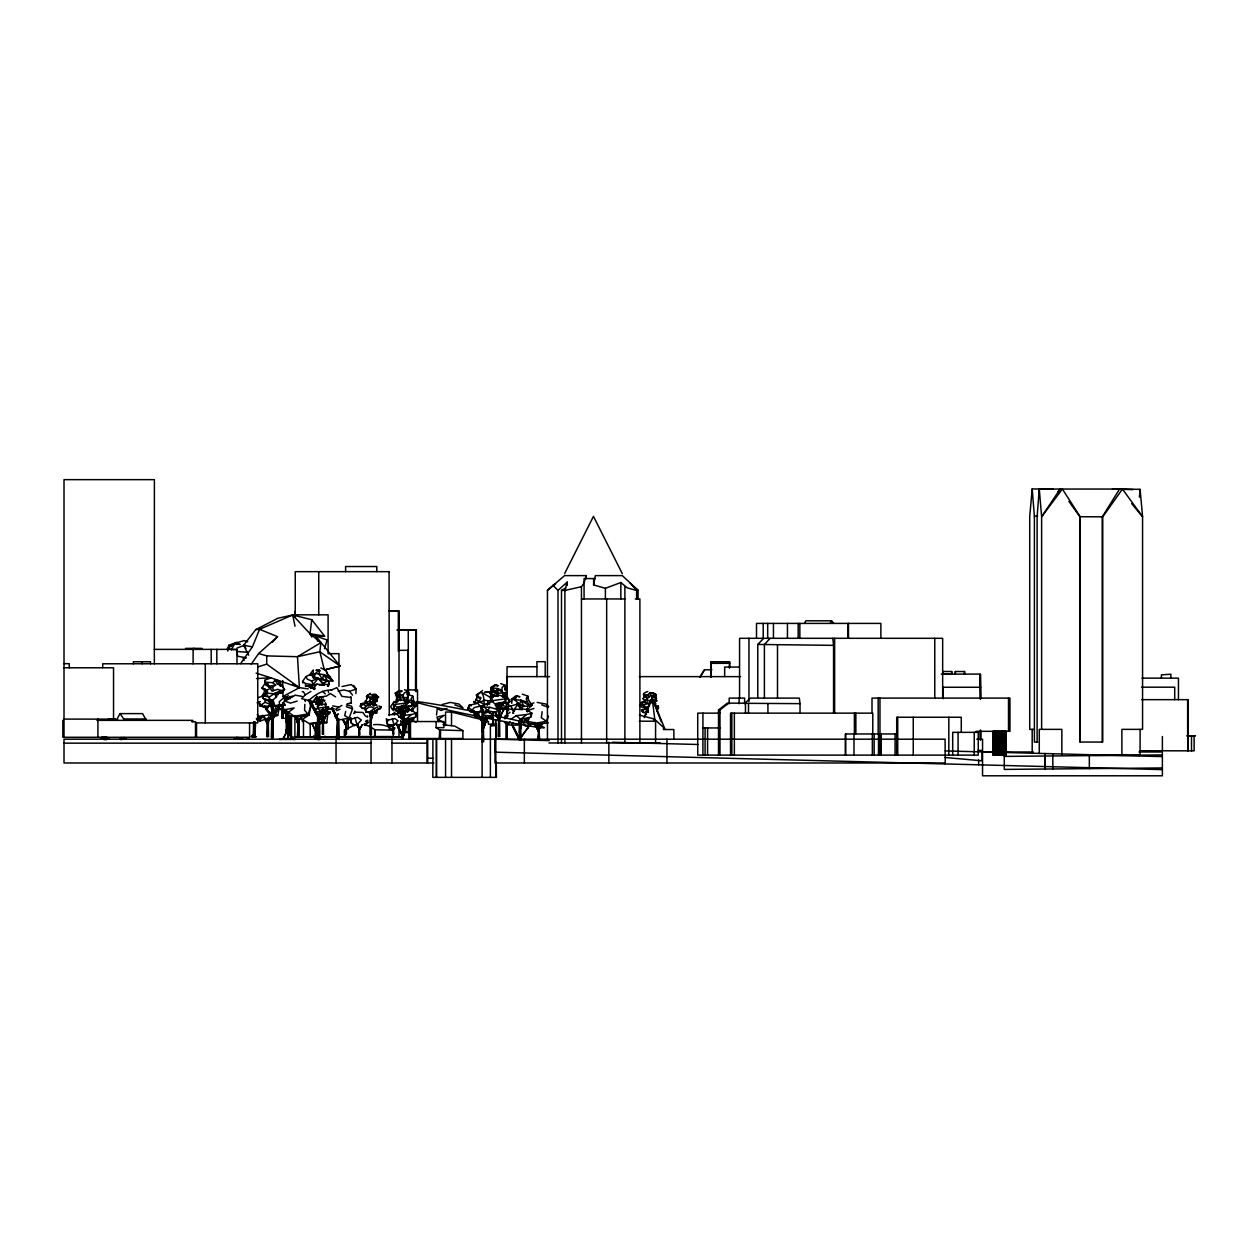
<?xml version="1.0" encoding="UTF-8"?>
<svg xmlns="http://www.w3.org/2000/svg" width="1257" height="1257" viewBox="0 0 1257 1257"><rect width="100%" height="100%" fill="white"/><g stroke="black" fill="none" stroke-linecap="round" stroke-linejoin="round"><path stroke-width="1.5" d="M955.32 674.051L955.32 671.505L964.543 671.505L964.543 674.192M964.528 674.051L964.543 671.505M253.82 722.539L253.757 728.416L254.81 728.432L254.825 723.026M409.562 710.268L409.562 709.215L401.863 708.492L401.14 710.158L402.334 711.792L406.859 709.467L408.022 710.991L407.661 711.886L404.801 711.603L401.14 710.158L402.806 707.172L404.99 706.607L409.562 710.268L407.661 711.886M308.201 688.867L299.386 687.642L266.72 664.136L266.751 655.903L258.643 653.53L251.243 664.167M267.332 736.633L268.165 720.607L268.605 736.633L266.814 736.633L267.097 723.294L268.495 720.654M315.806 723.608L314.863 739.116M332.634 707.848L337.85 719.145L337.662 739.195M369.432 712.091L370.721 715.862L370.784 722.492L371.161 715.767L369.527 711.996L370.595 713.379L377.131 710.299L376.456 713.3L375.01 711.823M370.611 734.654L370.689 712.829M538.577 726.656L538.577 723.608M288.167 734.245L288.293 713.787M345.534 734.135L346.162 722.744L346.476 734.135L345.251 734.135L346.351 721.817M403.057 735.345L403.246 710.771M482.515 730.773L482.657 709.734L481.777 741.646L483.725 741.646L483.018 709.734M253.914 722.209L253.568 734.214L251.054 736.791L256.444 736.791M255.25 722.901C256.601 729.814 252.563 730.254 254.071 723.042M254.857 729.641L254.92 722.618L254.055 734.229L255.564 736.791M271.669 737.576L272.062 703.527M404.738 731.228L404.864 719.051M519.754 739.933L519.895 724.268M519.911 722.524L519.942 719.051M323.379 722.319L323.159 708.838L323.52 734.198L322.515 734.198L322.64 727.379M498.495 736.523L498.903 702.82L498.432 736.523L499.815 736.523L499.328 702.82L499.61 720.198M643.458 694.445L644.527 696.692L646.695 697.399L647.481 700.793L647.512 698.044L649.728 696.551L647.732 694.822L643.458 694.445L644.37 692.843L647.826 691.46M322.515 734.198L322.892 708.838L322.593 727.379M359.203 728.007L358.638 734.874L359.785 734.874L359.471 728.416L357.538 724.441M323.128 712.248L323.568 708.775M325.5 705.586L325.532 703.103M399.993 699.473L399.396 696.724L399.993 699.473L407.111 701.406L405.932 705.931M253.537 722.194L253.474 734.292L251.793 736.413L252.908 736.791M255.171 722.099L255.25 736.461L251.793 736.413M315.428 731.197L312.129 723.906M534.916 723.906L538.216 731.197L535.325 723.671M271.905 703.59L271.386 737.576L273.13 737.576L272.596 703.59M317.44 708.225L319.938 710.378L327.354 709.011L327.386 706.811L317.44 708.225L315.774 710.189L315.821 713.489L317.722 713.787L322.735 713.693L324.825 709.922L330.371 708.697M505.078 701.909L505.125 698.876L506.728 698.688L505.078 701.909L494.881 703.779L491.456 700.825L489.146 703.511M951.706 671.505L951.659 674.286L942.986 674.286L943.049 671.505L951.706 671.505L951.753 674.286M403.073 710.771L402.649 735.345L404.125 735.345L403.701 710.771L403.717 735.345M404.44 731.228L404.613 722.524M519.392 738.205L519.55 723.121M254.024 722.319L253.867 729.908L254.213 722.209M288.089 713.787L287.727 734.245L289.031 734.245L288.733 717.181M370.438 712.829L370.045 734.654L371.475 734.654L371.082 712.829M297.202 736.775L298.506 720.45L299.182 736.775M302.481 721.581L301.114 717.118L308.326 715.327L302.528 719.428L309.426 723.702L323.756 721.361L326.789 722.681L328.108 711.132M403.56 715.186L404.503 711.431L403.56 715.28L400.794 706.591L401.187 707.895M438.316 721.581L436.965 717.118L444.161 715.327L438.363 719.428L445.277 723.702M358.983 734.874L358.983 728.023M227.8 651.063L227.878 647.999L235.043 643.364L240.008 644.448L235.043 643.364L231.241 649.618L227.266 648.251L235.389 643.144L244.345 640.567L247.723 641.793M262.839 715.233L267.301 723.733L264.001 716.38M336.813 739.195L337.332 720.245L331.989 708.178L338.526 720.245L338.793 739.195L338.51 720.245L331.989 708.178M100.796 737.765L104.944 737.246L104.001 737.765M336.703 739.195L337.85 719.145L332.398 707.848M394.729 728.102L393.677 729.751L394.415 727.866M102.634 738.063L105.258 737.639L103.027 738.063M295.489 739.43L279.023 739.43L283.391 738.252L286.266 733.051L286.156 714.84M404.078 720.528L405.068 731.354L407.252 720.104M537.635 739.116L538.954 727.976L539.599 739.116M370.784 722.492L370.925 715.72L369.637 711.996M370.422 722.382L370.909 719.004M393.095 734.088L393.315 727.976L393.818 734.088M304.838 704.329L304.571 710.252L309.018 715.217L305.137 715.657M485.249 710.519L486.522 712.185L470.495 711.713L467.871 709.027L469.144 705.224L477.943 703.323L483.552 711.195M351.316 719.083L351.112 722.869L354.6 725.556L357.051 724.708L361.34 719.994L357.601 717.323L351.316 719.083L350.546 717.574L351.112 722.869L354.6 725.556M505.015 718.925L505.173 716.097L509.996 712.295M404.518 689.732L407.739 691.161L407.111 693.99L408.321 697.336L400.213 698.091L396.411 696.048L396.552 693.314L402.193 690.926M504.811 689.967L505.848 687.233L505.094 685.285L500.726 683.619M412.516 708.382L412.343 711.273L412.437 708.272M527.61 708.382L527.437 711.273L527.516 708.272M319.781 723.765L315.916 729.437L316.167 723.592M286.957 714.51L288.419 716.521L288.372 722.822L288.026 716.616L286.69 714.605L288.23 716.49L288.34 719.57L289.236 719.585L289.346 715.909M285.732 733.475L283.391 738.252L287.712 738.645L289.629 723.058L289.031 715.312M355.872 693.597L356.187 689.15L353.861 685.568M396.411 699.599L400.904 700.448L398.249 700.039L398.139 701.39L395.704 702.836M729.673 667.153L729.563 661.779L711.006 661.779L710.896 669.792M729.563 661.779L729.437 668.174M285.653 733.334L285.92 729.924M289.236 719.585L288.246 719.303L288.529 715.61M1121.888 755.347L1121.888 729.359L1142.566 729.359L1142.566 516.737L1122.438 489.052L1039.272 489.052L1037.104 516.674L1037.104 742.054M272.989 706.23L272.188 711.509L269.407 701.422M270.334 678.104L265.196 679.974L265.29 682.174L272.832 682.692L275.833 679.676L280.641 682.771L280.358 686.338L280.185 682.614L275.754 679.958M412.045 711.132L412.296 708.272L411.95 710.991M527.139 711.132L527.374 708.272L527.029 710.991M346.665 721.801L346.178 734.135M1139.423 497.143L1140.099 489.334L1119.563 489.052L1102.2 516.988L1102.2 742.054M287.586 719.774L286.69 719.287L287.193 713.74L288.387 717.181M1050.349 488.989L1053.02 489.052L1032.186 488.942L1029.719 516.737L1029.719 729.359L1033.458 729.359M265.196 679.974L264.866 683.651L261.959 688.019L266.233 692.104L267.647 691.963L262.65 695.042L263.546 698.656L266.405 699.316M268.699 719.271L267.992 730.914M398.673 717.354L401.172 715.673L405.65 719.381L415.721 717.024L416.098 713.002L408.085 708.932M511.253 719.035L516.266 715.673L520.728 719.381L530.8 717.024L531.177 713.002L527.233 709.734L532.104 705.177L528.647 700.322L527.971 696.221L522.284 694.131M651.692 701.516L652.084 697.666L665.079 729.531M268.872 716.396L267.442 721.282M539.457 728.054L538.797 739.116M299.025 720.544L298.286 736.775M315.916 729.437L315.963 723.513M436.509 715.076L437.247 708.524L440.893 710.456L447.021 708.445M255.752 629.631L259.586 629.301L292.677 615.003L311.752 619.717L310.008 633.748L320.881 642.673L319.844 651.739L324.322 669.855L340.081 666.037L315.648 635.885L310.008 633.748L292.677 615.003L277.813 618.271L255.752 629.631L243.654 645.218L248.619 655.211M298.506 720.45L298.066 732.894M316.827 739.116L316.387 728.007L315.664 739.116M539.253 728.023L538.436 739.116M403.387 707.911L403.717 705.193M403.638 707.974L403.953 705.271M403.717 707.911L404.047 705.193M328.737 684.971L329.161 681.844M646.459 711.918L646.177 713.913L646.475 711.949M482.217 716.726L484.495 715.39L489.664 715.72L492.54 718.093L487.575 717.653L483.662 718.8L482.217 716.726L482.578 714.196L488.077 712.059L492.791 714.463L491.817 718.69M542.176 711.698L541.311 717.684L546.528 721.361L548.476 716.097M328.313 686.369L329.004 681.75L328.281 686.369M373.266 712.75L371.019 720.921M323.363 713.913L323.112 717.338L321.729 712.091M323.74 713.913L323.112 717.338L321.509 711.053M499.595 708.649C498.259 720.78 500.537 705.9 495.541 704.831M497.049 704.706L499.249 713.347L500.113 708.649M322.012 711.996L322.923 717.338L323.458 713.803M499.249 713.347L499.736 708.492M496.924 694.932L498.479 693.314L491.974 688.522L494.708 685.144L497.788 685.725L494.708 685.144L490.701 687.642L497.081 688.506L503.287 693.204L501.747 690.062L502.187 687.28L505.094 685.285L504.953 688.553L507.105 692.434L503.633 696.079L496.924 694.932L495.352 691.727L498.479 693.314L507.105 692.434L503.931 694.351L503.633 696.079L506.728 698.688M343.004 720.245L345.565 724.959L343.318 720.057M328.061 686.212L328.847 681.655M405.445 711.179L403.073 720.198M403.151 721.927L400.747 710.346L401.297 712.248C399.003 715.092 406.011 727.206 402.13 718.234M487.842 701.752L487.339 705.444M298.255 721.911L301.869 716.286M373.172 712.672L370.469 720.921M405.555 711.273L403.466 720.324M636.623 598.945L636.623 590.476L627.259 587.883L620.848 582.51L605.403 588.323L593.634 584.945L595.315 575.612L622.309 575.612L638.069 590.303L638.069 598.945M499.579 703.056L498.982 706.293L498.385 703.213M320.771 668.033L326.034 670.28L326.773 672.966L332.854 680.98L327.794 681.137L322.53 679.016L313.37 677.932L313.26 669.918L309.678 674.742L305.891 676.612L302.56 681.545L302.984 683.07M275.817 716.066L277.75 715.422L279.258 707.738M298.05 721.581L301.491 716.034M495.289 708.398L498.888 707.534M345.565 724.959L345.644 724.063M309.018 715.217L310.652 707.392M564.896 742.981L564.896 590.444L567.174 582.132L557.998 590.366L557.998 742.981M487.449 717.904L482.908 729.579L487.37 718.014M235.169 738.063L240.228 738.063L234.242 738.063M268.055 706.167L267.081 710.535L273.02 714.117L277.75 715.422M265.887 708.759L266.515 706.041L265.746 708.712M272.628 704.988L272.329 711.509L273.24 704.988M272.895 704.816C271.182 724.755 273.947 703.339 270.051 701.422M404.016 700.353L408.305 702.71L394.148 704.564L393.614 706.874L395.672 710.802L404.125 711.038M405.98 719.648C404.283 742.541 403.371 733.727 406.53 720.104M520.272 719.051L520.319 722.524L521.058 719.648M345.691 711.462L344.685 715.594L349.037 718.14L352.541 708.869L351.614 706.135L346.429 705.02M400.464 706.733L403.214 715.359L404.188 711.179M405.838 719.57L404.785 722.586L405.524 719.475L411.479 714.526L416.9 713.238L415.721 717.024M520.005 722.524L520.602 719.475L526.573 714.526L531.994 713.238L530.8 717.024M520.209 722.524L520.932 719.57M359.408 729.971L362.346 724.582L359.219 729.531M326.019 709.388L326.427 707.738M267.301 723.733L267.411 722.461M227.847 648.832L228.758 645.281L236.85 642.264M284.616 689.339L281.945 693.047L275.409 692.953L269.249 697.022L263.781 695.922L262.713 698.169L265.918 699.945L273.005 699.945L276.587 696.708L275.409 692.953L284.616 689.339L281.647 685.238L277.42 683.682L275 680.446M475.775 702.757L473.669 701.516L474.643 702.977L476.592 703.166L479.53 701.076L480.881 697.494L478.069 696.975L477.927 694.493L482.578 690.502M330.512 676.737L323.693 674.632L322.53 679.016L319.341 674.648L319.089 670.075L315.916 670.264L318.932 670.672M277.734 694.838L278.504 692.088L277.703 694.728M366.525 702.286L365.064 701.107L366.84 702.003L366.903 703.496L371.648 703.841L373.8 705.806L375.372 703.009L365.818 706.23L364.876 708.477L365.913 711.996L374.665 712.719L381.17 706.748L378.86 706.025M527.296 698.656L527.971 696.221L526.164 698.719L527.563 702.192L529.794 706.12L532.104 705.177M547.455 739.069L547.455 590.256L564.597 575.612L586.123 575.612L584.065 583.028L581.457 586.72L581.457 742.981M278.378 693.298L278.724 692.12L276.571 694.43M512.935 711.038L518.418 703.747L510.735 706.088L507.875 704.533L508.991 702.082L512.039 700.935M324.526 648.675L327.071 640.033L315.648 635.885L317.848 641.274M285.889 722.476L287.382 717.511M399.836 693.943L399.003 696.739L395.232 693.188L398.548 691.036L401.47 691.539L398.548 691.036L395.578 693.943L402.947 695.278L403.953 697.981L399.836 693.943L400.213 698.091M278.096 707.471L277.074 710.598L278.897 707.377M365.316 702.16L367.264 698.122L366.463 696.488L370.454 693.298M406.875 719.837L405.194 725.273L405.068 731.354L404.597 722.162M521.954 719.837C517.413 743.531 520.571 729.343 519.141 720.858M517.491 703.119L517.146 704.219L518.277 704.501M521.608 720.104C519.157 733.522 518.89 737.513 522.346 720.104M254.26 736.791L254.543 722.225M647.512 698.044L645.155 700.29L643.081 698.719L644.668 695.53M288.12 721.377L290.886 715.94M405.257 725.666L406.922 720.387M520.351 725.666L522.001 720.387M286.046 713.583L283.516 713.002L283.281 707.597L279.274 705.271L278.488 707.801L281.945 709.702M319.215 705.538L315.821 704.046L316.151 702.993M288.607 721.377L290.807 716.003M315.821 713.489L314.281 710.126L314.863 708.32M371.648 703.841L367.515 703.621L366.84 702.003L370.281 701.107L373.879 703.04L374.617 700.762L368.38 697.179L368.112 694.917L369.919 694.383L378.593 697.116L376.456 699.646L377.241 700.872L375.466 702.129L374.586 699.63L372.606 699.301L374.335 703.873L376.99 705.193L366.903 703.496M277.718 707.282L272.109 719.931L275.346 715.453L278.001 707.298M284.302 703.904L283.029 703.779L284.742 699.992L284.176 698.452L285.622 696.991L290.43 697.839M511.819 703.323L511.363 699.348L520.948 700.243L529.794 706.12L523.886 706.277L519.612 704.313L520.948 700.243L527.563 702.192M372.591 711.871L370.548 716.38L372.968 712.122M324.919 700.4L321.541 699.269L320.755 701.626L322.546 702.773L321.415 703.936L320.268 701.626L321.541 701.296L317.173 706.78L318.414 706.827M371.993 712.86L372.81 711.996L370.736 716.459L369.527 712.86L370.548 716.537L369.762 712.735M467.871 709.027L469.144 705.224L471.344 705.821M474.643 702.977L477.157 697.305L476.372 694.995L481.038 692.041M501.747 690.062L497.081 688.506L495.996 691.743L491.22 690.957L490.701 687.642L496.625 685.018L497.866 685.709M337.85 719.145L337.332 720.245M483.065 723.231L484.746 718.218M322.798 721.424L326.726 713.74L323.253 721.424M498.809 718.957L504.214 708.398L499.312 719.098M277.828 707.455L272.109 719.931M482.358 729.421L487.229 717.904L483.097 729.421M371.648 713.128L372.276 711.321M388.052 720.088L386.889 723.451L388.287 725.446L390.738 725.839L394.101 725.085L398.092 720.905L394.839 718.533L388.052 720.088L386.355 718.768L386.889 723.451L390.738 725.839M504.497 722.492L507.922 724.739L512.086 725.242L512.966 722.728M295.772 716.333L297.83 723.655L295.961 716.647M657.772 707.832L657.05 711.588L658.479 705.727M326.364 714.337L323.756 721.361L318.54 717.684M381.17 706.748L380.305 709.058L377.807 708.272M644.904 716.553L652.084 697.666L661.213 721.707M538.216 731.197L538.326 729.908M644.181 717.606L652.084 697.666L654.96 720.78M272.832 682.692L275.723 685.049L267.018 690.172L265.4 693.974L262.572 695.514L262.713 698.169M254.81 734.151L255.25 736.461L254.794 729.893M479.907 716.961L482.107 722.288L483.851 719.114M240.59 663.617L252.39 646.884L259.586 629.301L277.53 636.67L272.455 642.264M275.849 707.282L273.02 714.117L259.885 716.411L257.229 714.746M482.201 722.209L483.521 719.051C480.221 724.221 483.851 744.757 482.704 722.147L480.19 716.836M272.989 705.256L273.46 704.124M346.586 721.911L345.926 723.749L348.33 720.167M372.889 711.666L370.815 715.799L372.795 711.651L371.868 713.567M353.814 713.599L354.883 711.053M502.721 704.58L503.9 702.144L502.894 704.36M392.797 704.533L393.912 702.082L396.945 700.935M262.257 696.268L265.337 689.527M564.597 573.663L593.461 516.376L622.309 573.663M370.815 715.799L372.056 713.646M401.894 705.413L403.026 706.701L401.8 706.481L410.976 706.481L413.946 703.386L412.862 701.249L408.116 699.756L408.714 701.909L406.042 705.491L396.646 707.11L394.148 704.564M348.048 719.962L345.816 723.294L346.445 721.707M318.681 705.554L319.215 704.423L322.421 704.768L315.821 704.046M496.075 692.497L493.058 696.095L498.306 696.048L493.907 695.577L493.168 697.148L489.664 691.931L492.115 689.967L489.68 693.613M271.826 719.774L275.173 715.264M345.926 723.749L346.319 722.759M370.846 715.736L371.915 713.52M330.23 712.169L327.936 714.4L322.515 712.955L324.086 710.441L326.38 709.954L329.538 713.033L330.23 712.169L324.636 714.337L322.515 712.955L326.38 709.954M502.376 704.36L503.507 702.019M509.054 706.23L505.88 709.309L498.432 707.314L500.585 703.857L503.743 703.197L498.432 707.314L501.354 709.215L509.054 706.23L505.88 709.309M529.621 725.289L520.461 738.566M327.354 709.011L328.548 706.67M391.351 724.849L393.551 728.604M267.835 721.534L268.37 720.622M271.512 716.474L267.804 722.005L270.302 717.621M315.13 700.039L316.575 697.226M528.82 726.42L519.832 738.393M284.553 703.37L282.291 707.66L286.282 715.217L294.248 716.584L303.204 715.877M542.553 723.765L538.703 729.437L542.144 723.513M804.417 623.409L805.816 620.801L831.537 620.817L833.862 623.409M830.154 623.409L831.537 620.817M371.019 715.893L369.542 712.091M502.549 704.14L503.68 702.019M270.554 717.794L267.804 722.005M394.415 714.51L397.573 713.175L398.736 711.069M520.335 706.717L522.252 709.702L515.511 709.121L512.652 713.175L513.704 713.253M498.73 708.335L501.59 703.15L506.43 703.04L509.242 701.469L507.529 696.991L504.151 695.262L505.503 697.745L508.865 699.112L509.242 701.469M270.491 717.763L267.647 721.377M412.579 721.377L414.103 718.643L409.782 719.475L416.161 722.099M523.556 723.199L527.673 721.377L529.197 718.643L524.86 719.475L523.478 721.817M276.949 710.472L278.551 707.188M404.66 721.832L402.759 725.085L397.008 725.242M520.697 720.214L517.837 725.085L512.086 725.242M319.372 723.513L315.758 728.793L316.026 723.686M409.075 720.654L407.095 723.812L409.798 725.006M643.977 712.609L642.657 711.761L643.521 710.315L641.604 710.079L643.977 712.609L647.056 712.358M648.109 709.922L647.198 707.455L644.794 707.33L641.337 702.459L647.214 702.914L649.68 705.083L647.198 707.455L642.578 707.455L640.316 706.151L641.337 702.459L644.762 701.045M699.96 677.272L704.564 669.792L711.886 669.792M700.51 676.125L704.439 669.792M402.947 695.278L404.44 692.874L407.739 691.161L409.263 692.843L407.739 695.2M287.444 696.692L288.23 695.467M314.281 710.126L315.334 708.477M470.495 711.713L478.697 712.012L482.201 709.577L480.85 708.697L484.338 704.219L487.088 704.077L492.524 701.186L490.529 695.891L493.451 695.891L490.906 699.458L492.524 701.186L484.244 700.212L480.253 702.317L475.869 699.301M492.241 714.212L493.844 711.729M397.605 726.735L399.805 730.207L397.982 726.53M512.683 726.735L514.899 730.207L513.06 726.53M394.619 727.992L393.677 729.751M146.268 720.355L142.591 713.615L120.028 713.615L116.351 720.355M263.781 695.922L267.395 691.177M507.922 724.739L510.122 721.534M487.527 710.629L489.837 707.298L497.316 709.435L496.562 712.703L487.527 710.629L482.924 705.428L474.313 707.55L472.192 710.158L473.198 711.902M319.121 684.861L324.557 684.829L318.241 678.403L311.563 686.275L305.561 685.992L305.514 683.494L302.56 681.545M394.525 727.976L393.63 729.044M1122.438 489.052L1102.75 516.831L1102.75 742.054L1079.857 742.054L1079.857 516.737L1068.89 501.354M409.562 709.215L408.022 710.991L402.727 711.336L401.863 708.492L402.806 707.172M518.293 702.836L517.255 704.297L520.257 708.288L526.07 709.561M310.919 691.444L305.31 694.791L301.617 698.641L312.977 701.595L315.916 697.525L317.565 697.651M407.205 694.131L412.893 696.221L411.07 698.719L412.485 702.192M1057.875 492.115L1060.122 489.052L1041.629 516.737L1041.629 729.359M407.677 707.801L409.232 705.68L407.724 707.612M393.912 702.082L390.55 706.654L393.567 710.771M506.76 705.13L508.991 702.082M396.364 696.881L398.265 700.479L400.307 697.729M393.41 728.777L391.603 724.739L393.535 728.384M473.685 710.755L481.321 717.888L483.065 723.026L480.771 718.218L473.151 710.865L481.054 718.061L482.751 723.121L484.181 717.888L475.335 716.836L474.062 713.725M261.409 715.971L259.461 718.548L257.481 716.317M320.551 713.206L318.54 715.783L321.054 713.442M407.378 707.612L408.949 705.601M320.708 713.206L318.162 715.594L320.221 712.97M106.955 738.063L109.343 738.063L105.871 738.063M268.197 706.623L270.271 704.014L268.872 700.856L265.038 700.118L265.101 702.286L261.315 704.878L259.492 703.527L259.853 705.821L263.64 706.984L268.197 706.623L271.323 704.753L268.872 700.856M655.777 699.316L656.594 698.295L651.173 695.561L649.649 693.173L650.843 692.623L656.39 694.775L655.714 697.494L655.698 694.885L651.173 695.561L652.729 696.928L655.698 694.885M253.851 736.791L255.297 736.335M285.92 714.117L294.154 707.927L284.915 709.702L294.169 716.223L308.374 713.897L310.416 706.953L310.102 700.62M256.381 719.067L259.932 720.01L263.593 715.689M407.441 707.424L408.996 705.586M527.233 725.258L528.003 728.274L527.374 725.273M642.138 711.069L646.019 707.581L648.471 708.131M237.934 738.063L238.799 737.482M770.132 638.305L764.397 644.558L764.397 698.106M323.175 722.775L319.514 713.112L323.175 722.775L319.357 713.206L321.839 720.701M495.305 712.358C506.65 738.315 489.916 698.279 497.505 717.983M757.767 697.446L757.767 644.432L763.675 638.305M270.334 700.055L273.743 705.9L279.683 704.8L281.788 705.931M506.084 717.888L508.221 715.83M366.463 696.488L368.112 694.917M410.976 709.561L412.155 709.734L417.01 705.177L413.569 700.322L412.893 696.221M527.343 711.823L528.129 711.101M555.578 583.704L547.455 590.256M258.643 653.53L277.53 636.67M655.588 695.498L656.39 694.775L653.106 692.717L650.45 693.204L653.106 692.717M297.013 716.129L298.16 721.424L297.375 716.113M538.703 729.437L542.38 723.623L538.562 729.123M297.846 721.172L297.202 716.034M278.52 684.641L280.185 682.614M316.685 728.054L315.868 728.683M284.742 709.199L282.762 710.928L283.705 712.86L286.439 713.615M400.512 709.686L401.69 710.551L400.637 709.262M404.801 720.512L404.675 724.378L404.487 722.508M519.754 724.378L520.068 731.354L519.66 720.937M647.732 694.822L649.649 693.173M305.561 685.992L311.312 685.882L311.61 687.658L314.926 688.663L314.596 686.306L317.063 684.201L324.557 684.829M327.936 714.4L329.538 713.033M377.43 706.843L370.674 711.006L374.35 712.405L376.77 710.394M399.349 712.169L401.187 714.463L400.904 710.346L403.67 721.801M308.201 701.06C314.753 694.901 322.53 689.653 331.958 690.03M320.221 711.242L322.311 713.112L320.284 711.383M495.274 704.957L497.961 707.298M495.368 705.161L497.851 707.77L497.442 704.58M392.498 714.196L394.918 712.295M511.363 699.348L515.747 695.891L516.297 696.739M718.517 755.111L718.517 709.922L727.284 703.166L745.464 703.166L745.464 713.143M718.517 709.922L719.978 709.906L728.714 703.166M271.261 700.133L272.455 703.527L271.638 699.96L272.643 717.276M373.596 724.723C380.808 723.781 396.332 726.075 393.001 736.555L344.324 736.555L344.324 730.27L355.071 724.786M120.122 739.195L125.527 739.195M322.829 717.26L322.578 713.803M354.521 713.159L355.904 712.169L362.896 712.483L365.316 715.94L367.61 717.15L367.531 715.893M275.409 692.953L278.363 692.78L281.474 690.612L277.687 689.339L271.811 691.036L269.328 686.212L265.746 685.238L266.5 684.704L265.29 682.174M375.105 696.535L368.38 697.179L372.276 698.483L375.105 696.535L376.456 699.646M512.463 699.175L517.036 696.032L519.942 696.771L516.423 696.205L515.15 700.259L519.612 704.313M320.488 716.584L318.948 714.652M104.048 737.529L102.728 737.623M393.3 728.353L391.603 724.739L393.504 728.212M654.426 702.412L656.814 700.887L654.237 696.692M311.186 703.559L314.439 701.5M649.728 696.551L646.695 697.399M480.85 708.697L483.442 707.094L489.837 707.298M319.215 704.423L316.135 701.767M493.058 696.095L493.907 695.577M401.863 708.492L404.99 706.607M320.881 642.673L297.485 656.704L266.751 655.903M482.908 710.252L482.688 715.532L482.609 710.252M483.175 710.362L482.814 715.532L482.169 710.252M561.502 742.981L561.502 590.381L565.76 587.946M334.111 708.665L332.209 709.749L327.48 707.392M405.178 708.288L408.808 706.277L417.01 705.177L413.82 706.371M520.257 708.288L523.886 706.277L520.948 700.243M282.904 691.224L282.982 696.535L299.386 687.642L297.485 656.704L319.844 651.739L340.081 666.037L325.484 669.698M399.757 724.472L401.957 723.294L400.653 721.047L401.957 723.294L398.846 725.635L395.986 724.77M369.919 703.684L372.638 702.239M235.562 738.063L236.583 737.529M308.562 700.51L318.807 718.297L311.909 703.134M318.131 718.485L319.168 718.108M321.195 696.739L322.106 697.242L319.797 696.818L316.89 698.641L320.755 701.626L317.283 701.06L316.89 698.641L319.875 697.399M320.236 716.741L319.058 714.573M373.8 705.806L374.932 705.224M400.889 714.652L399.6 712.043M530.611 724.833L534.963 722.445L535.026 725.006L534.806 722.806L527.673 721.377L524.86 719.475M104.221 738.063L105.337 737.529M518.418 703.747L517.255 704.297L523.886 706.277M330.795 690.282L336.923 687.626L341.873 696.347L351.033 697.525L351.363 703.103L349.037 703.559M647.481 700.793L656.123 699.693M340.066 709.199L336.782 710.598L335.76 709.247L341.904 705.381M374.35 711.383L377.399 710.126M322.468 683.305L327.794 681.137L323.693 674.632L315.601 673.469L309.678 674.742L318.241 678.403L322.468 683.305L327.087 684.688M374.303 711.195L377.32 709.985L374.24 711.195M121.363 737.482L119.934 738.063L121.175 738.063M257.041 702.852L260.356 701.532M364.467 724.016L367.845 722.681L367.735 720.151L365.473 721.267L367.845 722.681L365.331 725.336L364.043 724.346M321.871 700.935L320.236 701.579L321.541 701.752M514.977 730.066L512.777 726.609M483.662 718.8L484.589 718.438M284.176 698.452L285.056 698.122M275.723 685.049L269.328 686.212M322.515 712.955L323.772 712.483L324.086 710.441L325.296 713.945L329.507 713.646L328.878 712.373L324.432 711.541M498.432 707.314L500.176 706.67L501.983 708.995M305.891 676.612L307.399 679.251L311.469 680.933L318.241 678.403M236.992 648.046L244.911 645.124M258.062 697.698L262.336 696.142M256.884 719.821L260.356 721.015L270.789 717.228M388.287 725.446L392.058 724.598M405.398 731.228L404.565 720.937M520.068 731.118L519.801 723.891M318.477 718.297L313.15 706.811L308.703 700.51M288.183 717.244L287.067 713.913M396.646 697.949L399.757 696.881M394.289 714.683L397.181 713.725M442.165 704.517L450.289 702.412L458.994 704.03L463.063 707.958L454.814 704.847M529.103 704.517L533.926 702.914M476.372 694.995L477.927 694.493M527.83 710.456L533.942 708.445M308.389 686.841L311.312 685.882L314.517 688.522M405.084 713.206L405.068 711.163L405.131 713.238M482.924 705.428L487.088 704.077M338.196 691.177L343.805 689.92L349.462 691.319L356.187 689.15L351.269 684.562L342.03 686.526M294.845 695.624L289.88 697.211L285.166 701.186L290.43 703.103L297.249 701.107M388.822 714.84L396.882 714.243L401.266 718.375L399.899 717.276M654.096 701.736L656.814 700.887M373.879 703.04L375.152 702.647M257.764 666.917L266.72 664.136M486.82 720.481L486.223 717.873L486.679 720.528M317.094 702.663L321.541 701.296M326.113 715.547L325.814 713.787L326.207 715.484M490.968 693.173L495.557 691.759M503.366 710.849L502.957 708.508L503.491 710.802M482.279 731.464L483.222 731.464M1102.75 516.831L1079.857 516.737L1080.25 742.054M515.511 709.121L513.312 709.749L506.681 708.461L508.661 710.771M277.42 683.682L280.641 682.771M272.549 717.668L264.536 706.073L272.549 717.841L266.06 709.608L264.677 705.963L272.549 717.841M124.993 738.063L123.343 738.063L125.92 738.063M123.265 739.195L124.993 738.707M272.329 711.305L271.905 706.057L269.784 701.17M365.913 711.996L369.448 712.656M401.14 710.158L403.387 709.592M651.142 702.207L643.223 705.318L640.127 704.501M564.896 590.444L581.457 586.72M367.044 702.396L360.885 703.747L360.335 706.45L362.267 708.351L366.431 708.539M283.658 704.313L279.274 705.271L278.488 707.801L280.877 705.664L285.009 705.146L282.479 702.804L283.029 703.779M482.987 715.469L482.437 710.158M317.063 684.201L313.684 684.892L305.514 683.494M372.669 712.75L372.952 714.573L372.716 712.75M324.18 723.136L326.789 722.681M548.256 722.901L537.226 724.063M534.099 723.388L546.528 721.361M347.073 703.794L351.363 703.103M406.184 706.575L410.976 706.481M349.037 718.14L340.019 719.758L335.352 716.804L335.556 715.202L338.463 713.976L335.352 716.804L336.672 718.297M353.626 725.116L356.438 724.708M367.515 703.621L360.885 703.747L360.335 706.45L363.163 704.171L365.818 706.23M312.977 701.595L314.391 701.437M491.456 700.825L505.125 698.876M401.172 715.673L411.479 714.526M516.266 715.673L526.573 714.526M346.963 720.01L350.216 719.695M285.622 696.991L285.7 699.112L290.414 698.672M372.402 699.772L377.241 700.872L376.471 698.373M322.892 723.356L311.155 723.513M256.522 678.591L270.742 677.743L299.386 687.642M642.578 707.455L644.794 707.33M1037.701 742.054L1034.385 742.054L1034.385 516.171L1037.701 516.014M265.918 699.945L273.005 699.945L274.623 704.988M654.441 704.03L656.028 703.983L654.08 702.6M1191.51 735.911C1205.934 735.534 1175.641 736.068 1191.51 735.911L1191.51 750.838M302.23 691.743L303.361 691.727L305.31 694.791M123.752 737.639L124.899 737.623M1004.296 756.4L1162.379 754.938M1162.379 767.948L1004.296 769.41L1004.217 731.323M285.339 697.808L283.705 697.824L279.211 701.815L279.683 704.8M800.018 703.637L799.342 698.106L750.445 698.106L744.773 703.307L800.018 703.637L800.018 713.143M655.038 705.9L657.207 705.9L658.684 707.77M231.241 649.618L236.693 649.602M324.542 701.547L321.541 699.269L317.817 699.285L319.797 696.818L322.043 697.258M389.261 571.652L295.254 571.652L295.254 614.83L328.093 614.83L328.093 653.656L338.966 653.656L338.966 686.416M595.315 578.581L584.065 578.581L584.065 598.945M561.502 590.381L565.681 590.381M581.457 598.945L624.886 598.945M635.288 598.945L639.892 598.945L639.892 742.981M295.238 611.075L294.861 616.92M398.406 629.726L415.878 629.726L415.926 691.554M396.976 630.087L416.366 630.166L416.366 690.879M415.878 634.848L415.926 642.123M416.13 635.052L416.177 641.777M415.737 636.686L415.533 691.161M154.344 649.382L236.992 649.382L236.992 663.775M408.368 650.325L398.83 650.325L398.83 610.949M711.006 661.779L711.116 663.319L729.673 663.319M64.013 663.665L69.261 663.665L69.261 667.781M536.943 666.744L507.074 666.744L506.901 690.266M738.959 667.058L724.66 667.058L724.66 676.627M64.013 667.781L113.539 667.781L113.539 719.083M941.257 674.098L980.303 674.098L980.303 699.112M980.224 674.459L980.664 698.688M506.901 676.627L549.576 676.627M639.342 676.627L740.64 676.627M1142.016 678.136L1178.453 678.136L1178.453 699.662M1141.623 687.186L1174.714 687.186L1174.714 699.662M942.561 687.265L980.664 687.265M407.048 689.936L417.528 689.936L417.528 721.235M507.341 693.99L506.194 693.99L506.194 697.902M1141.623 699.662L1188.085 699.662L1188.085 750.838M496.264 739.399L496.389 724.205L488.392 724.205L488.392 721.628L482.122 719.727L451.514 712.043L445.559 712.043L445.559 725.493M720.104 713.143L697.729 713.143L697.729 755.111L978.245 755.111L978.245 732.344L952.696 732.344L952.696 755.111M291.435 718.297L281.804 718.297L281.804 711.698M64.013 719.083L115.455 719.161L115.455 720.355M120.028 713.615L123.705 718.988L146.268 718.988M96.93 720.355L192.777 720.355L192.777 721.722M639.342 721.204L655.573 721.204L655.573 742.981M191.677 721.722L195.511 721.722L195.511 737.293M442.998 724.692L454.83 726.153L462.89 730.663L462.89 738.503L408.855 738.503L408.855 721.549L443.91 721.549L443.91 727.646L436.132 727.646L436.132 721.549M702.93 727.944L720.104 727.944M439.274 738.503L439.683 729.924L436.132 727.646M439.274 729.924L462.89 730.663M896.712 733.962L845.38 733.962L845.38 755.111M403.418 736.885L294.908 736.885L294.908 715.877M290.163 737.152L402.507 737.152M100.466 737.765L107.803 737.482M101.707 738.063L105.399 738.063M246.592 737.906L249.106 737.906M238.594 738.236L241.061 738.236M239.773 738.44L242.601 738.44M976.752 739.195L982.55 739.195L982.55 775.789L1162.379 775.789L1162.379 751.985L1138.936 751.985M103.907 739.603L106.672 739.603M120.248 739.525L122.149 739.525M548.932 742.981L660.192 742.981M64.013 743.154L371.066 743.154M391.76 743.154L427.003 743.154M1139.69 750.759L1194.15 750.838L1194.103 735.832M982.55 751.985L994.287 751.985M1001.813 751.985L1033.395 751.985M1094.784 755.347L1140.099 755.347L1140.099 729.359M427.71 758.222L432.974 758.222M433.806 762.983L64.013 762.983L64.013 739.195L945.091 739.195L945.233 763.942M945.091 762.983L494.975 762.983L494.975 739.195M393.001 730.113L374.68 729.798L374.68 736.555M401.8 739.336L401.8 732.328L408.415 732.36M376.094 697.116L378.593 697.116L375.607 694.477L372.402 694.587L375.607 694.477L377.524 696.441L375.56 699.018L372.276 698.483M757.767 644.432L833.564 645.36L833.564 713.143M374.68 729.798L375.152 736.555M401.8 732.328L408.902 732.391M505.173 716.097L506.351 716.097M286.69 719.287L288.246 719.303M480.63 698.452L477.157 697.305M315.648 635.885L324.573 636.073L311.752 619.717M273.743 705.9L279.934 706.025M399.6 708.618L396.301 708.555L397.181 711.148M324.825 709.922L321.949 709.859L323.772 710.032M320.236 711.666L317.675 711.603L317.377 739.525L319.906 739.525L319.467 713.709M115.455 719.161L108.306 718.988L108.306 720.355M549.325 740.609L495.164 739.195L495.164 752.189L1162.379 769.614M612.505 742.259L697.934 744.49M945.233 750.932L1162.379 756.604M1112.461 489.052L1132.997 489.617M362.267 708.351L364.876 708.477M506.43 703.04L500.506 703.04L501.59 703.15M280.248 709.592L282.621 709.702M375.497 700.778L377.241 700.872M397.573 713.175L398.61 713.253M264.756 695.388L262.65 695.042M236.489 651.472L247.566 652.273M278.363 692.78L281.945 693.047M326.301 704.784L321.415 703.936M372.92 712.578L376.833 712.892M525.033 725.902L530.077 726.31M396.552 693.314L395.232 693.188L396.411 696.048M978.15 750.193L982.047 750.539L982.047 760.799L945.013 757.484M285.009 705.146L283.925 703.621M324.573 636.073L310.008 633.748L311.799 637.032M294.908 695.137L302.151 696.394M282.982 696.535L286.69 697.195M308.971 701.123L316.387 702.427M316.183 727.976L316.01 739.116M486.05 721.204L488.392 721.628M537.21 702.412L545.931 704.03L548.633 706.654M501.072 705.381L507.184 706.528L508.048 708.272L502.25 708.681L500.585 703.857M480.567 720.182L484.228 720.858M252.39 646.884L243.654 645.218L245.916 648.298M391.587 708.461L394.918 709.105M332.634 705.837L338.353 707.015M318.524 678.984L327.794 681.137M364.326 724.833L368.882 726.027L375.089 729.798M639.342 715.107L654.347 719.067L663.46 727.394L663.46 729.531L673.862 729.531L673.862 739.147M475.476 716.647L479.561 717.763M235.263 737.623L236.819 738.063M264.881 688.867L261.959 688.019L267.018 690.172M531.177 713.002L531.994 713.238M416.098 713.002L416.9 713.238M101.471 737.34L102.87 737.765M407.111 701.406L412.296 703.087L413.144 705.114M102.87 737.121L104.315 737.576M256.145 673.124L270.742 677.743M294.876 739.43L287.712 738.645L288.34 719.57M236.662 737.403L238.123 737.859M104.127 737.403L105.572 737.859M644.574 709.168L648.518 710.441M105.698 737.403L107.096 737.859M265.101 702.286L271.323 704.753L266.955 706.874L259.853 705.821L259.492 703.527M252.956 736.209L254.15 736.618M346.288 706.701L352.541 708.869M541.736 704.847L548.335 707.345M106.264 737.482L107.693 738.063M257.009 719.601L260.356 721.015M325.516 705.507L325.673 703.15M501.873 695.938L505.503 697.745M523.54 724.409L527.594 726.185L529.213 725.509L527.673 721.377M256.428 718.407L259.932 720.01M480.253 702.317L484.338 704.219L483.411 695.938L481.541 692.34L490.591 697.588L490.701 701.045L490.529 695.891L490.591 697.588M311.563 686.275L311.61 687.658L314.549 689.056M488.549 703.684L489.633 704.187M320.268 701.626L322.546 702.773L321.541 699.269M318.162 715.594L319.089 715.987M123.579 737.529L124.6 738.063M292.708 684.122L297.72 686.762M398.39 708.021L400.747 709.467M320.425 670.877L319.089 670.075L315.601 673.469L313.37 677.932L312.537 673.642M398.202 708.288L401.926 710.346L401.564 709.121M335.619 696.865L330.308 693.534L326.443 696.111L322.468 696.598L323.348 697.949M311.61 687.658L314.517 689.543M374.68 708.775L371.946 707L368.867 707.015L365.473 709.781L366.478 711.855M411.762 704.171L414.716 706.12L413.223 703.511M469.002 707.942L472.192 710.158M323.693 674.632L332.854 680.98L327.747 674.71L326.034 670.28M484.495 715.39L487.575 717.653L492.791 714.463L488.077 712.059M374.617 700.762L372.606 699.301L375.372 703.009M649.649 702.333L651 703.417M473.355 710.865L476.309 713.347M632.318 585.448L638.069 590.303M235.389 643.144L236.85 644.417M285.7 699.112L286.847 700.118M261.315 704.878L263.64 706.984M495.635 705.02L498.149 707.534L497.741 706.01M320.472 711.289L322.311 713.112L321.792 710.959M320.409 711.148L322.169 712.939M393.362 728.604L391.367 724.802M322.562 691.271L325.359 693.943M403.528 736.649L396.913 724.079M359.078 728.4L356.469 724.331L359.266 728.243L359.439 734.874M518.293 736.901L511.898 724.236L519.392 739.446M403.198 736.901L396.819 724.236L403.041 736.901M557.998 590.366L552.797 585.228M643.081 698.719L645.768 701.72L645.155 700.29M629.977 582.761L636.623 590.476M402.696 737.168L396.599 724.236M1131.677 503.617L1142.566 516.737L1140.099 489.334M349.462 691.319L352.557 695.121M276.587 696.708L274.183 693.754L265.683 693.126L270.648 699.756M313.339 706.795L308.892 700.353M281.647 685.238L283.296 687.438M648.251 712.185L644.574 706.685M318.807 718.297L308.751 700.353M647.701 710.881L644.841 706.607M648.172 712.059L644.464 706.685M645.862 708.367L647.606 710.739M510.735 706.088L513.814 711.069M401.219 709.121L403.214 715.28M286.832 714.62L288.23 716.663L288.356 720.654M412.155 709.734L413.05 711.101M1080.25 516.784L1062.369 489.052L1041.629 516.737L1039.272 489.052M314.596 686.306L311.469 680.933M641.604 710.079L642.657 711.761M267.395 723.026L263.719 716.49L267.458 723.089M512.008 724.079L519.942 739.242M512.95 726.672L514.899 730.207M397.872 726.672L399.805 730.207M397.699 726.609L399.585 730.191M646.805 707.55L648.298 710.394M511.678 724.236L519 739.635M535.231 723.812L538.467 730.553M538.216 730.49L535.011 723.781M315.444 730.49L312.223 723.781M359.109 727.976L356.422 724.362L359.046 728.589L357.507 724.393M288.937 733.145L291.451 738.33L289.613 733.24M237.102 652.792L237.699 656.264L246.293 657.788L243.057 657.788L244.062 660.569M331.754 708.178L337.269 720.245M267.521 683.604L269.061 687.06M645.784 695.75L647.135 698.782L645.627 695.859M499.343 720.811L495.635 712.483L495.714 716.27M309.395 685.049L310.668 688.27M295.426 716.301L297.752 722.948M295.426 716.427L297.83 723.655M311.877 702.993L313.15 706.811M312.836 707.094L311.579 703.213L312.789 706.937M400.449 706.78L400.842 707.99M393.535 704.658L394.227 706.795M646.444 714.447L645.485 711.949M645.595 711.855L646.381 714.353M354.898 717.668L357.051 724.708M392.247 718.847L394.101 725.085M304.854 700.118L305.262 701.485M497.081 688.506L498.479 693.314M474.015 711.886L475.335 716.836M350.829 696.724L351.033 697.525M519.612 719.475L520.351 722.461M405.43 702.883L406.042 705.491M271.339 700.039L272.14 703.59M328.124 690.674L328.533 692.56M497.191 704.816L498.998 713.347M292.677 615.003L295.018 626.222M298.16 721.424L297.171 716.207M369.825 703.087L370.187 704.926M269.155 698.892L271.779 706.403L272.188 711.509M369.731 703.024L370.061 704.847M370.029 705.004L369.699 703.134L369.904 704.926M404.361 724.079L404.063 720.858M498.526 708.492L499.249 713.159M317.392 697.226L317.832 700.165M316.701 696.064L317.283 699.913M369.872 698.264L370.281 701.107M272.722 687.092L273.193 690.847M366.84 696.127L367.044 697.886M396.285 699.348L396.584 701.987M832.794 638.305L833.564 645.36M404.267 721.094L404.675 724.378L404.283 718.91M404.455 698.483L404.707 701.437L404.251 698.483M478.697 712.012L479.184 717.716M1032.186 488.942L1034.385 516.171M404.393 698.531L404.613 701.532M519.895 720.512L520.021 722.288M519.565 720.387L519.612 722.445M519.157 720.528L519.282 722.304M404.471 720.387L404.534 722.445M288.827 715.28L289.409 733.318M519.455 720.701L519.565 722.508M254.92 722.115L255.344 729.736M482.688 727.882L482.421 722.084L480.048 716.836L482.405 722.335L482.782 731.307M285.905 711.415L286.376 721.157L286.125 715.453M538.939 723.592L539.08 726.64M288.026 715.029L288.34 722.681L288.073 714.997M404.864 725.273L405.068 731.118M538.797 723.686L538.876 726.797M491.157 687.783L491.22 690.957M317.22 698.751L317.283 701.06M520.461 719.051L520.524 722.524M520.555 724.268L520.854 739.933M405.382 719.051L405.602 731.228M538.734 723.513L538.782 726.499M282.731 680.603L282.841 687.689M711.022 669.792L711.116 677.256L711.116 663.319M502.769 693.833L502.8 697.305M483.097 741.646L482.845 709.734M520.335 724.268L520.477 739.933M272.675 719.224L272.848 737.576M288.481 713.787L288.591 734.245M228.758 645.281L228.774 648.251M370.831 712.829L370.909 734.654M955.32 671.505L955.32 674.192M254.935 722.901L254.935 728.306M1187.849 699.662L1187.912 750.838M1187.645 699.662L1187.645 735.675M1170.848 678.136L1170.864 674.223L1161.405 674.852L1161.405 678.136M1162.379 736.539L1162.379 750.838M1089.332 754.703L1089.348 768.624M1061.851 755.347L1061.851 729.359L1039.272 729.359L1039.272 753.493M1052.8 753.744L1052.847 768.954M1045.07 756.023L1045.07 769.033M1045.023 753.54L1045.023 766.55M1032.186 729.359L1032.186 753.493M1008.507 698.106L1008.507 731.323M1006.134 731.323L1006.134 755.111L1003.934 755.111L1003.934 731.323M1005.993 731.323L1005.851 755.111M1005.254 731.323L1005.49 755.111M1004.814 731.323L1004.814 755.111M1004.579 731.323L1004.579 755.111M1003.259 731.323L1003.259 755.111L1001.091 755.111L1001.091 731.323M1002.976 731.323L1003.117 755.111M1002.63 731.323L1002.63 755.111M1001.97 731.323L1001.97 755.111M1001.373 731.323L1001.373 755.111M1000.273 731.323L1000.415 755.111L995.827 755.111L995.968 731.323M999.771 731.323L999.771 755.111M999.095 731.323L999.095 755.111M998.498 731.323L998.498 755.111M998.357 731.323L998.215 755.111M997.382 731.323L997.382 755.111M996.707 731.323L996.707 755.111M996.11 731.323L996.11 755.111M995.151 731.323L995.151 755.111L992.951 755.111L993.093 731.323M995.01 731.323L995.01 755.111M994.507 731.323L994.507 755.111M993.831 731.323L993.831 755.111M993.596 731.323L993.596 755.111M993.25 731.323L993.25 755.111M980.664 730.977L980.664 740.012M980.539 674.459L980.586 698.923M980.507 730.003L980.586 739.729M980.303 730.977L980.303 739.996M978.653 759.935L978.653 764.806M976.092 732.344L976.092 731.323L1009.952 731.323L1009.952 698.106L872.012 698.106L872.012 713.143M974.238 732.344L974.238 755.111M961.275 732.344L961.275 717.244L896.712 717.244L896.712 755.111M958.07 732.344L958.07 755.111M948.815 717.244L948.815 755.111M943.143 687.265L943.143 698.688M942.656 698.106L942.656 638.305L739.572 638.305L739.572 698.106M934.768 638.305L934.768 698.106M913.258 717.244L913.258 755.111M897.734 717.244L897.734 755.111M895.078 733.962L895.078 755.111M880.874 638.305L880.874 623.409L756.51 623.409L756.51 638.305M880.89 733.962L880.89 755.111M880.701 733.962L880.686 755.111M880.199 733.962L880.199 755.111M879.963 698.106L879.963 733.962M879.601 733.962L879.601 755.111M879.067 733.962L879.067 755.111M878.753 733.962L878.832 755.111M878.486 733.962L878.486 755.111M878.172 698.106L878.172 733.962M874.165 733.962L874.165 755.111M872.782 733.962L872.782 713.143L730.537 713.143L730.537 755.111M872.342 733.962L872.342 755.111M855.86 713.143L855.86 733.962M854.383 713.143L854.383 733.962M853.99 733.962L853.99 755.111M848.491 623.409L848.491 638.305M847.988 623.409L847.988 638.305M845.647 733.962L845.647 755.111M834.632 638.305L834.632 713.143M799.845 623.409L799.845 638.305M798.179 623.409L798.179 638.305M787.448 623.409L787.448 638.305M777.502 645.03L777.502 698.106M773.448 623.409L773.448 638.305M767.917 703.794L767.917 713.143M767.681 623.409L767.681 638.305M763.219 623.409L763.219 638.305M748.952 638.305L748.952 701.642M748.496 703.621L748.496 713.143M744.631 703.747L744.631 698.106L729.186 698.106L729.186 703.81M739.1 698.106L739.1 703.747M734.355 713.143L734.355 755.111M731.857 713.143L731.857 755.111M719.978 709.906L719.978 755.111M707.581 727.944L707.581 755.111M705.083 727.944L705.083 755.111M702.93 713.143L702.93 755.111M666.964 739.195L666.964 762.983M654.347 719.067L654.347 721.204M624.886 586.485L624.886 742.981M620.848 582.51L620.848 598.945M608.875 742.164L608.844 762.983M606.66 598.945L606.66 742.981M605.403 588.323L605.403 598.945M593.634 578.581L593.634 584.945M586.123 575.612L586.123 578.581M567.174 582.132L567.174 585.463M545.177 676.627L545.208 661.685L536.912 661.685L536.943 676.627M524.342 739.195L524.342 762.983M507.184 676.627L507.184 696.111M507.184 715.594L507.184 707.801L506.901 715.594M506.492 723.592L506.492 739.085M506.225 702.003L506.225 704.706M506.225 723.592L506.225 739.085M496.264 762.166L496.389 777.36L432.817 777.36L432.911 739.399M495.714 720.088L495.714 723.891M495.824 777.36L495.824 725.713L490.387 725.713L490.387 777.36M495.541 712.468L495.541 716.27M495.541 720.088L495.541 723.891M493.027 712.468L493.027 723.891M492.87 718.187L492.87 723.891M491.754 724.205L491.754 725.713M482.122 719.727L482.122 731.26M482.122 740.86L482.122 777.36M451.514 712.043L451.514 725.493M451.514 738.943L451.514 777.36M445.559 738.943L445.559 777.36M440.5 730.663L440.5 738.503M436.635 739.399L436.635 777.36M436.289 739.399L436.289 777.36M427.71 739.195L427.71 762.983M427.003 739.195L427.003 762.983M416.083 630.087L416.177 691.57M410.505 721.549L410.505 738.503M410.096 721.549L410.096 738.503M408.258 630.166L408.368 695.797M408.368 719.271L408.368 732.972M407.928 650.325L407.928 689.936M402.633 732.328L402.633 739.336M399.019 692.638L399.019 610.949L389.073 610.949L398.328 611.075L398.328 651.33M399.019 709.954L399.019 713.803M399.019 725.336L399.019 736.885M391.964 739.195L391.964 762.983M389.073 571.652L389.261 715.563M389.261 725.258L389.261 729.123M376.786 571.652L376.817 566.53L345.581 566.53L345.612 571.652M371.066 739.195L371.066 762.983M348.268 719.397L348.268 729.107M345.251 729.893L345.251 736.555M344.827 729.893L344.827 736.555M336.043 739.195L336.043 762.983M335.823 736.272L335.823 737.152M324.856 736.083L324.856 737.152M318.744 571.652L318.744 614.83M318.65 713.709L318.65 739.525M313.59 735.895L313.59 737.152M310.212 723.278L310.212 736.885M303.471 721.392L303.471 736.885M291.483 715.924L291.483 737.152M291.137 737.152L291.121 716.427L290.87 737.152L290.76 718.297M290.54 717.684L290.43 735.266M290.32 718.297L290.163 735.486M283.045 718.297L283.029 708.665L282.841 718.297M282.542 708.665L282.589 718.297M282.244 708.634L282.448 718.297M282.087 708.885L282.134 718.297M249.577 722.901L249.577 737.293L62.85 737.293L62.85 720.355M216.833 649.382L216.833 663.775M211.192 649.382L211.192 663.775M205.3 663.775L205.3 722.901M201.89 649.382L201.89 648.376L185.627 648.376L185.627 649.382M196.532 737.293L196.532 722.901L257.748 722.901L257.748 663.775L102.728 663.775L102.728 667.671M194.316 648.376L194.316 649.382M193.217 648.376L193.217 649.382M193.122 649.382L193.122 663.775M154.344 663.775L154.391 479.64L64.013 479.64L64.013 737.293M150.51 663.775L150.51 661.763L133.305 661.763L133.305 663.775M142.167 661.763L142.167 663.775M123.705 718.988L123.705 720.355M117.498 718.988L117.498 720.355M97.92 719.083L97.92 737.293M97.7 718.988L97.7 720.355M494.567 715.704A65.254 1.995 11.4 0 1 544.25 727.803A65.254 1.995 11.4 0 1 487.81 718.344M484.479 717.684A65.254 1.995 11.4 0 1 481.132 717.024M477.786 716.349A65.254 1.995 11.4 0 1 416.428 702.019A65.254 1.995 11.4 0 1 474.596 711.651M499.265 706.245L499.862 703.213L499.265 706.293L498.668 703.134L499.265 706.245M348.22 720.072L345.911 723.513L348.158 720.057M319.608 723.623L315.884 729.123L319.545 723.655M408.321 697.336L405.964 700.463L408.321 697.336M489.382 692.183L484.699 692.324L489.382 692.183L493.451 695.891L489.382 692.183M292.818 696.582L289.723 696.677L292.818 696.582M400.983 714.557L399.427 712.122L401.077 714.557M345.644 724.472L343.13 720.135L345.659 724.503M268.935 687.123L267.395 683.682L268.809 687.202M310.872 688.145L309.568 684.955L310.84 688.145M998.027 755.111L998.027 731.323L997.885 755.111M507.184 738.959L507.184 723.388L507.105 738.959"/></g></svg>
